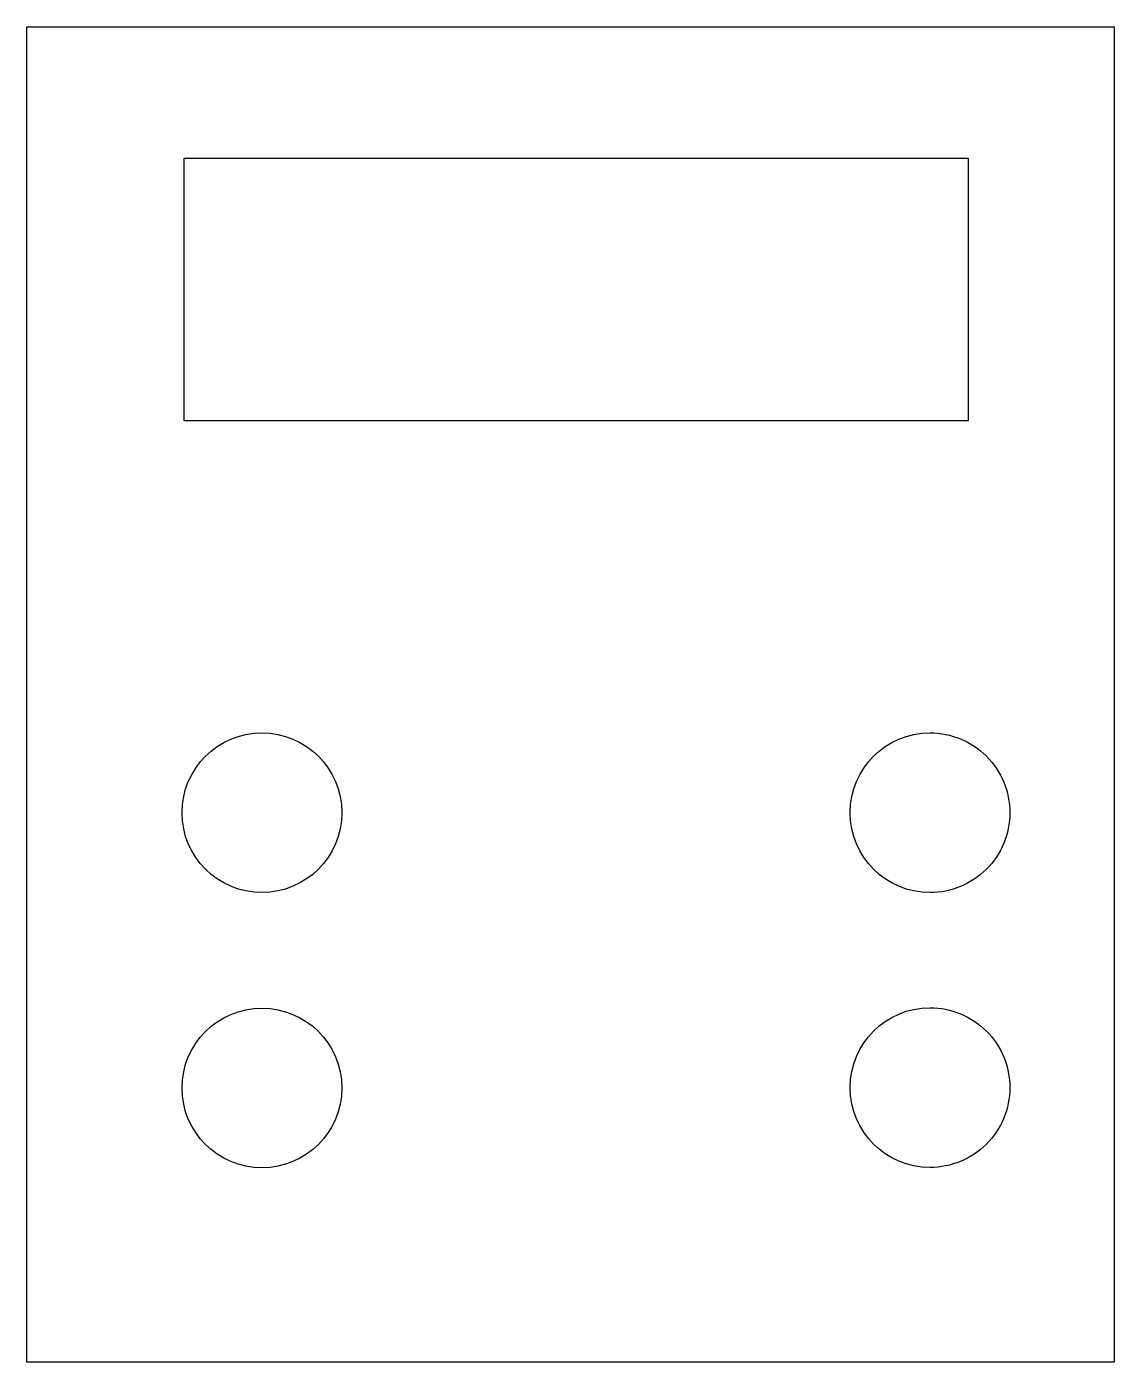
# Model space of a CAD drawing. Extents: x 0 to 88, y 0 to 108.
import ezdxf

# ---------------------------------------------------------------- set-up
doc = ezdxf.new("R2010")
doc.units = 0
doc.layers.add('Camada_1', color=7, linetype='CONTINUOUS')

msp = doc.modelspace()

# ---------------------------------------------------------------- linework, layer by layer
at = {"layer": 'Camada_1', "color": 7}
for points in [[(0.000042, 108.064164), (87.999759, 108.064164), (87.999759, -0.000097), (0.000042, -0.000097)], [(12.749053, 97.441191), (76.182528, 97.441191), (76.182528, 76.179907), (12.749053, 76.179907)], [(25.491852, 44.465005)], [(79.546733, 44.465005)], [(25.491852, 22.197735)], [(79.546733, 22.226219)]]:
    msp.add_lwpolyline(points, close=True, dxfattribs=at)
for points in [[(12.568913, 44.465005), (12.568914, 48.033575), (15.461812, 50.926472), (19.030383, 50.926472)], [(19.030383, 50.926472), (22.598953, 50.926472), (25.491851, 48.033575), (25.491852, 44.465005)], [(66.623788, 44.465005), (66.623789, 48.033574), (69.516686, 50.926471), (73.085256, 50.926472)], [(73.085256, 50.926472), (74.798945, 50.926474), (76.442447, 50.245716), (77.654209, 49.033955)], [(77.654209, 49.033955), (78.865971, 47.822195), (79.546733, 46.178694), (79.546733, 44.465005)], [(19.030383, 38.003537), (15.461812, 38.003537), (12.568914, 40.896434), (12.568913, 44.465005)], [(25.491852, 44.465005), (25.491851, 40.896434), (22.598953, 38.003537), (19.030383, 38.003537)], [(73.085256, 38.003537), (69.516686, 38.003538), (66.623789, 40.896435), (66.623788, 44.465005)], [(79.546733, 44.465005), (79.546733, 42.751315), (78.865971, 41.107815), (77.654209, 39.896054)], [(77.654209, 39.896054), (76.442447, 38.684294), (74.798945, 38.003535), (73.085256, 38.003537)], [(12.568913, 22.197735), (12.568914, 25.766305), (15.461812, 28.659202), (19.030383, 28.659202)], [(19.030383, 28.659202), (22.598953, 28.659202), (25.491851, 25.766305), (25.491852, 22.197735)], [(66.623788, 22.226219), (66.623789, 25.794789), (69.516686, 28.687686), (73.085256, 28.687687)], [(73.085256, 28.687687), (74.798945, 28.687689), (76.442447, 28.00693), (77.654209, 26.79517)], [(77.654209, 26.79517), (78.865971, 25.58341), (79.546733, 23.939909), (79.546733, 22.226219)], [(19.030383, 15.736267), (15.461812, 15.736267), (12.568914, 18.629164), (12.568913, 22.197735)], [(25.491852, 22.197735), (25.491851, 18.629164), (22.598953, 15.736267), (19.030383, 15.736267)], [(73.085256, 15.764752), (69.516686, 15.764753), (66.623789, 18.65765), (66.623788, 22.226219)], [(79.546733, 22.226219), (79.546733, 20.51253), (78.865971, 18.869029), (77.654209, 17.657269)], [(77.654209, 17.657269), (76.442447, 16.445508), (74.798945, 15.76475), (73.085256, 15.764752)]]:
    msp.add_open_spline(points, degree=3, dxfattribs=at)

doc.saveas('drawing.dxf')
